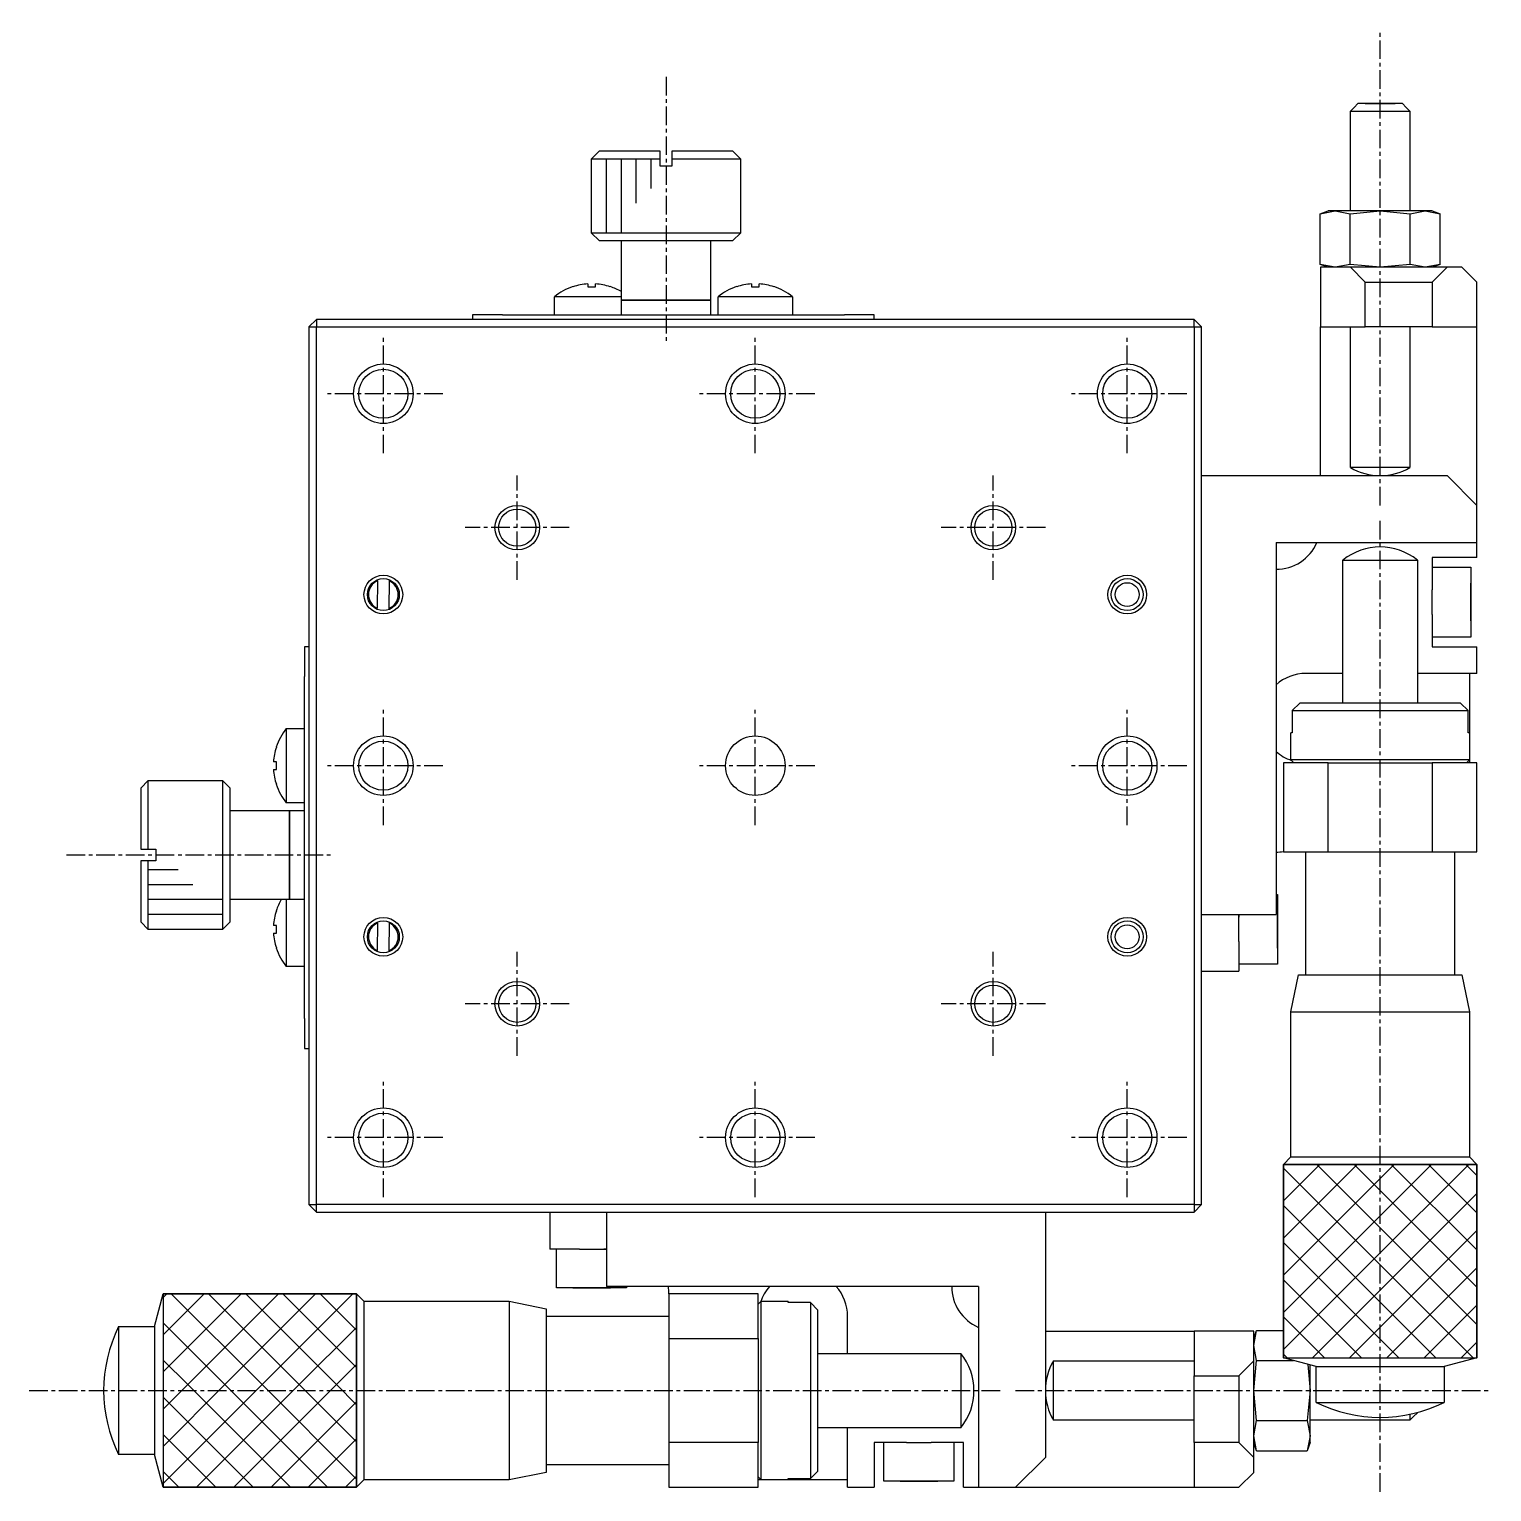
# Model space of a CAD drawing. Extents: x 10 to 383, y 10 to 321.
# Drawn here: x 212.9 to 311.2, y 150 to 248.3 of the extents above; entities that cross this region are included whole.
import ezdxf

# ---------------------------------------------------------------- set-up
doc = ezdxf.new("R2010")
doc.units = 0
doc.linetypes.add('CENTER', pattern=[2, 1.25, -0.25, 0.25, -0.25])
doc.layers.get('0').update_dxf_attribs({"linetype": 'CONTINUOUS'})
doc.layers.add('CENTER', color=1, linetype='CENTER')

msp = doc.modelspace()

# ---------------------------------------------------------------- linework, layer by layer
at = {"color": 7, "linetype": 'CONTINUOUS'}
for p, q in [((301.724, 242.803), (301.974, 243.053)), ((301.724, 242.803), (305.724, 242.803)), ((301.724, 236.103), (301.724, 242.803)), ((301.974, 243.053), (302.224, 243.303)), ((305.224, 243.303), (302.224, 243.303)), ((305.224, 243.303), (302.224, 243.303)), ((303.724, 243.303), (302.724, 243.303)), ((302.724, 243.303), (303.724, 243.303)), ((303.724, 243.303), (304.724, 243.303)), ((304.724, 243.303), (303.724, 243.303)), ((305.224, 243.303), (305.474, 243.053)), ((305.474, 243.053), (305.724, 242.803)), ((305.724, 242.803), (305.724, 236.103)), ((250.724, 239.603), (251.224, 240.103)), ((255.324, 240.103), (251.224, 240.103)), ((255.324, 240.103), (251.224, 240.103)), ((255.324, 239.603), (255.324, 240.103)), ((260.224, 240.103), (256.124, 240.103)), ((260.224, 240.103), (256.124, 240.103)), ((256.124, 240.103), (256.124, 239.603)), ((260.224, 240.103), (260.724, 239.603)), ((250.724, 239.603), (255.324, 239.603)), ((250.724, 234.603), (250.724, 239.603)), ((255.324, 239.103), (255.324, 239.603)), ((256.124, 239.103), (255.324, 239.103)), ((256.124, 239.103), (255.324, 239.103)), ((256.124, 239.603), (260.724, 239.603)), ((256.124, 239.603), (256.124, 239.103)), ((260.724, 239.603), (260.724, 234.603)), ((299.683, 235.906), (300.693, 236.103)), ((299.683, 235.906), (300.224, 236.103)), ((300.693, 236.103), (300.224, 236.103)), ((303.724, 236.103), (300.693, 236.103)), ((300.693, 236.103), (301.704, 235.906)), ((301.704, 235.906), (303.724, 236.103)), ((306.756, 236.103), (303.724, 236.103)), ((303.724, 236.103), (305.745, 235.906)), ((305.745, 235.906), (306.756, 236.103)), ((306.756, 236.103), (307.766, 235.906)), ((307.224, 236.103), (306.756, 236.103)), ((307.224, 236.103), (307.766, 235.906)), ((299.683, 232.5), (299.683, 235.906)), ((301.704, 232.5), (301.704, 235.906)), ((305.745, 232.5), (305.745, 235.906)), ((307.766, 232.5), (307.766, 235.906)), ((260.724, 234.603), (250.724, 234.603)), ((251.224, 234.103), (250.724, 234.603)), ((251.224, 234.103), (260.224, 234.103)), ((252.724, 230.103), (252.724, 234.103)), ((258.724, 234.103), (258.724, 230.103)), ((260.724, 234.603), (260.224, 234.103)), ((300.693, 232.303), (299.683, 232.5)), ((300.224, 232.303), (299.683, 232.5)), ((301.724, 232.303), (299.724, 232.303)), ((299.724, 232.303), (299.724, 228.303)), ((301.704, 232.5), (300.693, 232.303)), ((303.724, 232.303), (301.704, 232.5)), ((302.724, 231.303), (301.724, 232.303)), ((305.724, 232.303), (301.724, 232.303)), ((305.745, 232.5), (303.724, 232.303)), ((308.224, 232.303), (305.724, 232.303)), ((306.756, 232.303), (305.745, 232.5)), ((307.766, 232.5), (306.756, 232.303)), ((307.766, 232.5), (307.224, 232.303)), ((308.224, 232.303), (307.224, 231.303)), ((309.224, 232.303), (308.224, 232.303)), ((310.224, 231.303), (309.224, 232.303)), ((250.464, 231.186), (250.464, 230.994)), ((250.984, 230.994), (250.984, 231.186)), ((261.464, 231.186), (261.464, 230.994)), ((261.984, 230.994), (261.984, 231.186)), ((302.724, 228.303), (302.724, 231.303)), ((302.724, 231.303), (307.224, 231.303)), ((307.224, 231.303), (307.224, 228.303)), ((310.224, 228.303), (310.224, 231.303)), ((252.724, 230.325), (248.224, 230.325)), ((248.224, 229.103), (248.224, 230.325)), ((249.473, 231.002), (249.476, 230.994)), ((249.473, 231.002), (249.476, 230.994)), ((250.464, 230.994), (250.984, 230.994)), ((251.973, 230.994), (251.976, 231.002)), ((251.973, 230.994), (251.976, 231.002)), ((258.724, 230.103), (252.724, 230.103)), ((252.724, 230.103), (258.724, 230.103)), ((252.724, 229.103), (252.724, 230.103)), ((258.724, 230.103), (258.724, 229.103)), ((264.224, 230.325), (259.224, 230.325)), ((259.224, 229.103), (259.224, 230.325)), ((260.473, 231.002), (260.476, 230.994)), ((260.473, 231.002), (260.476, 230.994)), ((261.464, 230.994), (261.984, 230.994)), ((262.973, 230.994), (262.976, 231.002)), ((262.973, 230.994), (262.976, 231.002)), ((264.224, 230.325), (264.224, 229.103)), ((244.724, 229.103), (242.724, 229.103)), ((242.724, 229.103), (242.724, 228.803)), ((244.724, 229.103), (267.724, 229.103)), ((269.724, 229.103), (267.724, 229.103)), ((269.724, 228.803), (269.724, 229.103)), ((231.724, 228.303), (232.224, 228.803)), ((231.724, 228.303), (231.724, 169.303)), ((231.724, 228.303), (232.224, 228.303)), ((291.224, 228.803), (232.224, 228.803)), ((232.224, 228.803), (232.224, 228.303)), ((232.224, 228.303), (291.224, 228.303)), ((232.224, 169.303), (232.224, 228.303)), ((291.224, 228.803), (291.724, 228.303)), ((291.224, 228.303), (291.224, 228.803)), ((291.224, 228.303), (291.224, 169.303)), ((291.224, 228.303), (291.724, 228.303)), ((291.724, 169.303), (291.724, 228.303)), ((299.724, 228.303), (302.724, 228.303)), ((299.724, 218.303), (299.724, 228.303)), ((301.724, 218.839), (301.724, 228.303)), ((307.224, 228.303), (302.724, 228.303)), ((305.724, 228.303), (305.724, 218.839)), ((307.224, 228.303), (310.224, 228.303)), ((310.224, 216.303), (310.224, 228.303)), ((291.724, 218.303), (308.224, 218.303)), ((305.724, 218.839), (301.724, 218.839)), ((305.724, 218.839), (301.724, 218.839)), ((308.224, 218.303), (310.224, 216.303)), ((310.224, 213.803), (310.224, 216.303)), ((296.724, 213.803), (310.224, 213.803)), ((296.724, 213.803), (296.724, 188.803)), ((310.224, 212.803), (310.224, 213.803)), ((301.225, 212.625), (306.224, 212.625)), ((301.225, 203.003), (301.225, 212.625)), ((306.224, 212.625), (306.224, 203.003)), ((307.224, 212.803), (307.224, 210.629)), ((310.224, 212.803), (307.224, 212.803)), ((307.224, 212.153), (309.824, 212.153)), ((309.824, 212.153), (309.824, 209.803)), ((309.824, 212.153), (309.824, 207.453)), ((236.333, 211.223), (236.316, 209.39)), ((236.333, 211.223), (236.334, 211.305)), ((237.115, 209.301), (237.134, 211.297)), ((237.116, 209.383), (237.133, 211.215)), ((237.134, 211.297), (237.133, 211.215)), ((307.224, 209.803), (307.224, 210.629)), ((309.824, 210.438), (309.824, 211.073)), ((309.824, 211.073), (309.824, 210.438)), ((309.824, 209.168), (309.824, 210.438)), ((309.824, 210.438), (309.824, 209.168)), ((236.315, 209.308), (236.316, 209.39)), ((237.116, 209.383), (237.115, 209.3)), ((307.224, 208.976), (307.224, 209.803)), ((309.824, 209.803), (309.824, 207.453)), ((307.224, 208.976), (307.224, 206.803)), ((309.824, 208.532), (309.824, 209.168)), ((309.824, 209.168), (309.824, 208.532)), ((309.824, 207.453), (307.224, 207.453)), ((231.724, 206.803), (231.424, 206.803)), ((231.424, 206.803), (231.424, 204.803)), ((307.224, 206.803), (310.224, 206.803)), ((310.224, 205.003), (310.224, 206.803)), ((231.424, 181.803), (231.424, 204.803)), ((301.225, 205.003), (298.724, 205.003)), ((310.224, 205.003), (306.224, 205.003)), ((309.724, 205.003), (309.724, 201.003)), ((298.316, 203.003), (297.808, 202.503)), ((297.808, 202.503), (309.641, 202.503)), ((297.808, 202.503), (297.808, 201.003)), ((309.133, 203.003), (298.316, 203.003)), ((299.081, 203.003), (298.316, 203.003)), ((309.133, 203.003), (308.368, 203.003)), ((309.641, 202.503), (309.133, 203.003)), ((309.641, 201.003), (309.641, 202.503)), ((230.202, 201.303), (230.202, 196.303)), ((230.202, 201.303), (231.424, 201.303)), ((297.808, 201.003), (297.724, 201.003)), ((297.808, 201.003), (297.724, 201.003)), ((297.724, 199.203), (297.724, 201.003)), ((309.724, 201.003), (309.641, 201.003)), ((309.724, 201.003), (309.641, 201.003)), ((309.724, 201.003), (309.724, 199.203)), ((229.533, 200.051), (229.525, 200.055)), ((229.533, 200.051), (229.525, 200.055)), ((229.533, 199.063), (229.341, 199.063)), ((229.533, 198.543), (229.533, 199.063)), ((297.224, 199.003), (297.224, 193.003)), ((300.224, 199.003), (297.224, 199.003)), ((309.724, 199.203), (297.724, 199.203)), ((297.924, 199.003), (297.724, 199.203)), ((300.224, 193.003), (300.224, 199.003)), ((300.224, 199.003), (307.224, 199.003)), ((307.224, 199.003), (307.224, 193.003)), ((310.224, 199.003), (307.224, 199.003)), ((309.724, 199.203), (309.524, 199.003)), ((309.724, 199.203), (309.724, 199.003)), ((310.224, 193.003), (310.224, 199.003)), ((220.424, 197.303), (220.924, 197.803)), ((220.924, 193.203), (220.924, 197.803)), ((220.924, 197.803), (225.924, 197.803)), ((225.924, 197.803), (225.924, 187.803)), ((225.924, 197.803), (226.424, 197.303)), ((229.341, 198.543), (229.533, 198.543)), ((220.424, 197.303), (220.424, 193.203)), ((220.424, 197.303), (220.424, 193.203)), ((226.424, 188.303), (226.424, 197.303)), ((229.525, 197.551), (229.533, 197.554)), ((229.525, 197.551), (229.533, 197.554)), ((226.424, 195.803), (230.424, 195.803)), ((231.424, 196.303), (230.202, 196.303)), ((230.424, 195.803), (230.424, 189.803)), ((230.424, 189.803), (230.424, 195.803)), ((230.424, 195.803), (231.424, 195.803)), ((220.424, 193.203), (220.924, 193.203)), ((220.924, 193.203), (221.424, 193.203)), ((221.424, 193.203), (221.424, 192.403)), ((221.424, 193.203), (221.424, 192.403)), ((297.224, 193.003), (300.224, 193.003)), ((298.724, 184.753), (298.724, 193.003)), ((300.224, 193.003), (307.224, 193.003)), ((307.224, 193.003), (310.224, 193.003)), ((308.724, 193.003), (308.724, 184.753)), ((220.424, 192.403), (220.424, 188.303)), ((220.424, 192.403), (220.424, 188.303)), ((220.924, 192.403), (220.424, 192.403)), ((220.924, 187.803), (220.924, 192.403)), ((221.424, 192.403), (220.924, 192.403)), ((230.424, 189.803), (226.424, 189.803)), ((230.202, 189.803), (230.202, 185.303)), ((231.424, 189.803), (230.424, 189.803)), ((296.724, 190.153), (296.824, 190.153)), ((296.824, 190.153), (296.824, 187.803)), ((296.824, 190.153), (296.824, 185.453)), ((229.533, 189.051), (229.525, 189.055)), ((229.533, 189.051), (229.525, 189.055)), ((291.724, 188.803), (296.724, 188.803)), ((294.224, 188.629), (294.224, 188.803)), ((294.224, 188.803), (294.224, 188.629)), ((296.824, 188.438), (296.824, 189.073)), ((296.824, 189.073), (296.824, 188.438)), ((220.924, 187.803), (220.424, 188.303)), ((225.924, 187.803), (220.924, 187.803)), ((226.424, 188.303), (225.924, 187.803)), ((229.533, 188.063), (229.341, 188.063)), ((229.533, 187.543), (229.533, 188.063)), ((236.333, 188.223), (236.316, 186.39)), ((236.333, 188.223), (236.334, 188.305)), ((237.115, 186.301), (237.134, 188.297)), ((237.116, 186.383), (237.133, 188.215)), ((237.134, 188.297), (237.133, 188.215)), ((294.224, 187.803), (294.224, 188.629)), ((294.224, 186.976), (294.224, 187.803)), ((296.824, 187.168), (296.824, 188.438)), ((296.824, 188.438), (296.824, 187.168)), ((296.824, 187.803), (296.824, 185.453)), ((229.341, 187.543), (229.533, 187.543)), ((294.224, 186.976), (294.224, 185.003)), ((296.824, 186.532), (296.824, 187.168)), ((296.824, 187.168), (296.824, 186.532)), ((229.525, 186.551), (229.533, 186.554)), ((229.525, 186.551), (229.533, 186.554)), ((236.315, 186.308), (236.316, 186.39)), ((237.116, 186.383), (237.115, 186.3)), ((231.424, 185.303), (230.202, 185.303)), ((291.724, 185.003), (294.224, 185.003)), ((296.824, 185.453), (294.224, 185.453)), ((297.724, 182.253), (298.225, 184.753)), ((298.225, 184.753), (309.224, 184.753)), ((309.224, 184.753), (309.724, 182.253)), ((297.724, 182.253), (309.724, 182.253)), ((297.724, 172.503), (297.724, 182.253)), ((309.724, 182.253), (309.724, 172.503)), ((231.424, 181.803), (231.424, 179.803)), ((231.424, 179.803), (231.724, 179.803)), ((297.224, 172.003), (297.724, 172.503)), ((297.724, 172.503), (309.724, 172.503)), ((309.724, 172.503), (310.224, 172.003)), ((297.224, 172.003), (297.224, 159.003)), ((310.224, 172.003), (297.224, 172.003)), ((310.224, 159.003), (310.224, 172.003)), ((231.724, 169.303), (232.224, 169.303)), ((232.224, 168.803), (231.724, 169.303)), ((291.224, 169.303), (232.224, 169.303)), ((232.224, 168.803), (232.224, 169.303)), ((291.224, 169.303), (291.224, 168.803)), ((291.724, 169.303), (291.224, 168.803)), ((291.224, 169.303), (291.724, 169.303)), ((232.224, 168.803), (291.224, 168.803)), ((247.924, 168.803), (247.924, 166.303)), ((251.724, 168.803), (251.724, 163.803)), ((281.224, 168.803), (281.224, 152.303)), ((249.898, 166.303), (247.924, 166.303)), ((248.374, 163.703), (248.374, 166.303)), ((249.898, 166.303), (250.724, 166.303)), ((250.724, 166.303), (251.551, 166.303)), ((251.551, 166.303), (251.724, 166.303)), ((251.724, 166.303), (251.551, 166.303)), ((221.335, 161.103), (221.924, 163.303)), ((234.924, 163.303), (221.924, 163.303)), ((221.924, 163.303), (221.924, 150.303)), ((234.924, 163.303), (235.424, 162.803)), ((234.924, 150.303), (234.924, 163.303)), ((250.724, 163.703), (248.374, 163.703)), ((253.074, 163.703), (248.374, 163.703)), ((249.454, 163.703), (250.089, 163.703)), ((250.089, 163.703), (249.454, 163.703)), ((250.089, 163.703), (251.36, 163.703)), ((251.36, 163.703), (250.089, 163.703)), ((253.074, 163.703), (250.724, 163.703)), ((251.36, 163.703), (251.995, 163.703)), ((251.995, 163.703), (251.36, 163.703)), ((276.724, 163.803), (251.724, 163.803)), ((253.074, 163.803), (253.074, 163.703)), ((261.924, 163.303), (255.924, 163.303)), ((255.924, 163.303), (255.924, 160.303)), ((261.924, 160.303), (261.924, 163.303)), ((276.724, 163.803), (276.724, 150.303)), ((235.424, 162.803), (235.424, 150.803)), ((235.424, 162.803), (245.174, 162.803)), ((245.174, 162.803), (245.174, 150.803)), ((245.174, 162.803), (247.674, 162.303)), ((247.674, 162.303), (247.674, 151.303)), ((261.924, 162.603), (262.124, 162.803)), ((262.124, 150.803), (262.124, 162.803)), ((262.124, 162.803), (263.924, 162.803)), ((263.924, 162.719), (263.924, 162.803)), ((263.924, 162.719), (263.924, 162.803)), ((265.424, 162.719), (263.924, 162.719)), ((265.424, 162.719), (265.424, 150.887)), ((265.924, 162.211), (265.424, 162.719)), ((265.924, 151.394), (265.924, 162.211)), ((265.924, 161.446), (265.924, 162.211)), ((247.674, 161.803), (255.924, 161.803)), ((267.924, 159.303), (267.924, 161.803)), ((218.924, 161.103), (218.924, 152.503)), ((218.924, 161.103), (221.335, 161.103)), ((221.335, 161.103), (221.335, 152.503)), ((255.924, 160.303), (261.924, 160.303)), ((255.924, 160.303), (255.924, 153.303)), ((261.924, 160.303), (261.924, 153.303)), ((281.224, 160.803), (291.224, 160.803)), ((295.224, 160.803), (291.224, 160.803)), ((291.224, 160.803), (291.224, 157.803)), ((295.224, 159.834), (295.422, 160.844)), ((295.224, 160.303), (295.422, 160.844)), ((295.224, 158.803), (295.224, 160.803)), ((295.422, 160.844), (297.224, 160.844)), ((265.924, 159.303), (275.547, 159.303)), ((275.547, 159.303), (275.547, 154.303)), ((295.422, 158.823), (295.224, 159.834)), ((281.76, 154.803), (281.76, 158.803)), ((281.76, 154.803), (281.76, 158.803)), ((281.76, 158.803), (291.224, 158.803)), ((294.224, 157.803), (295.224, 158.803)), ((295.224, 156.803), (295.422, 158.823)), ((295.224, 154.803), (295.224, 158.803)), ((295.422, 158.823), (297.894, 158.823)), ((299.424, 158.413), (297.224, 159.003)), ((297.224, 159.003), (310.224, 159.003)), ((298.852, 158.566), (299.024, 156.803)), ((299.024, 156.803), (299.024, 158.52)), ((299.424, 158.413), (308.024, 158.413)), ((299.424, 156.003), (299.424, 158.413)), ((310.224, 159.003), (308.024, 158.413)), ((308.024, 158.413), (308.024, 156.003)), ((291.224, 157.803), (294.224, 157.803)), ((291.224, 153.303), (291.224, 157.803)), ((294.224, 157.803), (294.224, 153.303)), ((295.422, 154.782), (295.224, 156.803)), ((299.024, 156.803), (298.827, 154.782)), ((299.024, 153.772), (299.024, 156.803)), ((299.424, 156.003), (308.024, 156.003)), ((306.224, 155.303), (306.224, 155.329)), ((306.224, 155.303), (306.224, 155.329)), ((291.224, 154.803), (281.76, 154.803)), ((295.224, 152.303), (295.224, 154.803)), ((295.224, 153.772), (295.422, 154.782)), ((295.422, 154.782), (298.827, 154.782)), ((298.827, 154.782), (299.024, 153.772)), ((305.724, 154.803), (299.025, 154.803)), ((305.724, 155.21), (305.724, 154.803)), ((305.974, 155.053), (305.724, 154.803)), ((306.224, 155.303), (305.974, 155.053)), ((275.547, 154.303), (265.924, 154.303)), ((267.924, 150.303), (267.924, 154.303)), ((295.422, 152.761), (295.224, 153.772)), ((299.024, 153.772), (298.827, 152.761)), ((299.024, 153.303), (299.024, 153.772)), ((221.335, 152.503), (218.924, 152.503)), ((221.924, 150.303), (221.335, 152.503)), ((261.924, 153.303), (255.924, 153.303)), ((255.924, 153.303), (255.924, 150.303)), ((261.924, 150.303), (261.924, 153.303)), ((269.724, 153.303), (269.724, 150.303)), ((271.898, 153.303), (269.724, 153.303)), ((270.374, 150.703), (270.374, 153.303)), ((271.898, 153.303), (272.724, 153.303)), ((272.724, 153.303), (273.551, 153.303)), ((275.724, 153.303), (273.551, 153.303)), ((275.074, 153.303), (275.074, 150.703)), ((275.724, 150.303), (275.724, 153.303)), ((294.224, 153.303), (291.224, 153.303)), ((291.224, 153.303), (291.224, 150.303)), ((295.224, 152.303), (294.224, 153.303)), ((295.422, 152.761), (295.224, 153.303)), ((295.422, 152.761), (298.827, 152.761)), ((299.024, 153.303), (298.827, 152.761)), ((255.924, 151.803), (247.674, 151.803)), ((265.424, 150.887), (265.924, 151.394)), ((265.924, 151.394), (265.924, 152.159)), ((281.224, 152.303), (279.224, 150.303)), ((295.224, 151.303), (295.224, 152.303)), ((235.424, 150.803), (234.924, 150.303)), ((245.174, 150.803), (235.424, 150.803)), ((247.674, 151.303), (245.174, 150.803)), ((262.124, 150.803), (261.924, 151.003)), ((262.124, 150.803), (261.924, 150.803)), ((263.924, 150.803), (262.124, 150.803)), ((263.924, 150.803), (263.924, 150.887)), ((263.924, 150.803), (263.924, 150.887)), ((263.924, 150.887), (265.424, 150.887)), ((267.924, 150.803), (263.924, 150.803)), ((275.074, 150.703), (270.374, 150.703)), ((272.724, 150.703), (270.374, 150.703)), ((271.454, 150.703), (272.089, 150.703)), ((272.089, 150.703), (271.454, 150.703)), ((272.089, 150.703), (273.36, 150.703)), ((273.36, 150.703), (272.089, 150.703)), ((275.074, 150.703), (272.724, 150.703)), ((273.36, 150.703), (273.995, 150.703)), ((273.995, 150.703), (273.36, 150.703)), ((294.224, 150.303), (295.224, 151.303)), ((221.924, 150.303), (234.924, 150.303)), ((255.924, 150.303), (261.924, 150.303)), ((267.924, 150.303), (269.724, 150.303)), ((275.724, 150.303), (276.724, 150.303)), ((276.724, 150.303), (279.224, 150.303)), ((279.224, 150.303), (291.224, 150.303)), ((291.224, 150.303), (294.224, 150.303))]:
    msp.add_line(p, q, dxfattribs=at)
at = {"color": 3, "linetype": 'CONTINUOUS'}
for p, q in [((251.724, 234.603), (251.724, 239.603)), ((252.724, 234.603), (252.724, 239.603)), ((253.724, 236.603), (253.724, 239.603)), ((254.724, 237.603), (254.724, 239.603)), ((222.924, 191.803), (220.924, 191.803)), ((223.924, 190.803), (220.924, 190.803)), ((225.924, 189.803), (220.924, 189.803)), ((225.924, 188.803), (220.924, 188.803)), ((297.224, 172.003), (310.224, 172.003)), ((297.224, 159.003), (297.224, 172.003)), ((299.674, 172.003), (297.224, 169.553)), ((302.174, 172.003), (297.224, 167.053)), ((297.224, 171.753), (303.324, 165.653)), ((299.475, 172.003), (303.324, 168.153)), ((301.974, 172.003), (303.324, 170.653)), ((304.674, 172.003), (303.324, 170.653)), ((307.174, 172.003), (303.324, 168.153)), ((309.674, 172.003), (303.324, 165.653)), ((304.475, 172.003), (310.224, 166.253)), ((306.975, 172.003), (310.224, 168.753)), ((309.475, 172.003), (310.224, 171.253)), ((310.224, 172.003), (310.224, 159.003)), ((303.324, 170.653), (297.224, 164.553)), ((303.324, 170.653), (310.224, 163.753)), ((297.224, 169.253), (303.324, 163.153)), ((310.224, 170.053), (303.324, 163.153)), ((303.324, 168.153), (297.224, 162.053)), ((303.324, 168.153), (310.224, 161.253)), ((310.224, 167.553), (303.324, 160.653)), ((297.224, 166.753), (303.324, 160.653)), ((303.324, 165.653), (297.224, 159.553)), ((303.324, 165.653), (309.975, 159.003)), ((297.224, 164.253), (302.475, 159.003)), ((310.224, 165.053), (304.174, 159.003)), ((221.924, 163.303), (221.924, 150.303)), ((221.924, 163.303), (234.924, 163.303)), ((227.174, 163.303), (221.924, 158.053)), ((224.674, 163.303), (221.924, 160.553)), ((222.174, 163.303), (221.924, 163.053)), ((228.574, 157.203), (222.474, 163.303)), ((229.674, 163.303), (223.574, 157.203)), ((231.074, 157.203), (224.974, 163.303)), ((232.174, 163.303), (226.074, 157.203)), ((233.574, 157.203), (227.474, 163.303)), ((234.674, 163.303), (228.574, 157.203)), ((234.924, 158.353), (229.974, 163.303)), ((234.924, 160.853), (232.474, 163.303)), ((234.924, 163.303), (234.924, 150.303)), ((303.324, 163.153), (299.174, 159.003)), ((303.324, 163.153), (307.475, 159.003)), ((310.224, 162.553), (306.674, 159.003)), ((226.074, 157.203), (221.924, 161.353)), ((297.224, 161.753), (299.975, 159.003)), ((234.924, 161.053), (231.074, 157.203)), ((303.324, 160.653), (301.674, 159.003)), ((303.324, 160.653), (304.975, 159.003)), ((297.224, 159.253), (297.475, 159.003)), ((310.224, 160.053), (309.174, 159.003)), ((223.574, 157.203), (221.924, 158.853)), ((234.924, 158.553), (233.574, 157.203)), ((297.224, 159.003), (310.224, 159.003)), ((228.574, 157.203), (221.924, 150.553)), ((226.074, 157.203), (221.924, 153.053)), ((223.574, 157.203), (221.924, 155.553)), ((227.974, 150.303), (221.924, 156.353)), ((230.474, 150.303), (223.574, 157.203)), ((231.074, 157.203), (224.174, 150.303)), ((232.974, 150.303), (226.074, 157.203)), ((233.574, 157.203), (226.674, 150.303)), ((234.924, 150.853), (228.574, 157.203)), ((234.924, 153.353), (231.074, 157.203)), ((234.924, 155.853), (233.574, 157.203)), ((234.924, 156.053), (229.174, 150.303)), ((225.474, 150.303), (221.924, 153.853)), ((234.924, 153.553), (231.674, 150.303)), ((222.974, 150.303), (221.924, 151.353)), ((234.924, 151.053), (234.174, 150.303)), ((234.924, 150.303), (221.924, 150.303))]:
    msp.add_line(p, q, dxfattribs=at)
for centre, radius in [((236.724, 223.803), 2), ((261.724, 223.803), 2), ((286.724, 223.803), 2), ((245.724, 214.803), 1.5), ((277.724, 214.803), 1.5), ((236.724, 210.303), 1.3), ((286.724, 210.303), 1.3), ((236.724, 198.803), 2), ((286.724, 198.803), 2), ((236.724, 187.303), 1.3), ((286.724, 187.303), 1.3), ((245.724, 182.803), 1.5), ((277.724, 182.803), 1.5), ((236.724, 173.803), 2), ((261.724, 173.803), 2), ((286.724, 173.803), 2)]:
    msp.add_circle(centre, radius, dxfattribs=at)
at = {"color": 7, "linetype": 'CONTINUOUS'}
for centre, radius in [((236.724, 223.803), 1.65), ((261.724, 223.803), 1.65), ((286.724, 223.803), 1.65), ((245.724, 214.803), 1.25), ((277.724, 214.803), 1.25), ((236.724, 210.303), 1.075), ((286.724, 210.303), 1.075), ((286.724, 210.303), 0.8), ((261.724, 198.803), 2), ((236.724, 198.803), 1.65), ((286.724, 198.803), 1.65), ((236.724, 187.303), 1.075), ((286.724, 187.303), 1.075), ((286.724, 187.303), 0.8), ((245.724, 182.803), 1.25), ((277.724, 182.803), 1.25), ((236.724, 173.803), 1.65), ((261.724, 173.803), 1.65), ((286.724, 173.803), 1.65)]:
    msp.add_circle(centre, radius, dxfattribs=at)
for centre, radius, start, end in [((250.724, 227.203), 3.992, 93.73476, 108.22321), ((250.724, 227.203), 3.992, 71.77679, 86.26524), ((261.724, 227.203), 3.992, 93.73476, 108.22321), ((261.724, 227.203), 3.992, 71.77679, 86.26524), ((250.724, 227.203), 4, 108.23975, 128.68219), ((250.724, 227.203), 4, 60, 71.76025), ((261.724, 227.203), 4, 108.23975, 128.68219), ((261.724, 227.203), 4, 51.31781, 71.76025), ((303.724, 222.303), 4, 240, 270), ((303.724, 222.303), 4, 270, 300), ((296.724, 215.003), 3, 270, 336.42182), ((303.724, 209.503), 4, 51.31783, 128.6822), ((236.724, 210.303), 1, 113.05927, 245.90291), ((236.724, 210.303), 1, 293.05927, 65.90291), ((298.724, 202.003), 3, 90, 131.81031), ((233.324, 198.803), 4, 141.31781, 161.76025), ((233.324, 198.803), 3.992, 161.77679, 176.26524), ((298.724, 202.003), 3, 228.18969, 251.40556), ((233.324, 198.803), 3.992, 183.73476, 198.22321), ((233.324, 198.803), 4, 198.23975, 218.68219), ((297.224, 190.003), 3, 90, 99.59407), ((233.324, 187.803), 4, 150, 161.76025), ((233.324, 187.803), 3.992, 161.77679, 176.26524), ((236.724, 187.303), 1, 113.05927, 245.90291), ((236.724, 187.303), 1, 293.05927, 65.90291), ((233.324, 187.803), 3.992, 183.73476, 198.22321), ((233.324, 187.803), 4, 198.23975, 218.68219), ((252.924, 163.303), 3, 0, 9.59407), ((264.924, 161.803), 3, 138.18969, 161.40556), ((264.924, 161.803), 3, 0, 41.81031), ((277.924, 163.803), 3, 180, 246.42182), ((227.669, 156.803), 9.745, 153.8162, 206.18378), ((272.424, 156.803), 4, 321.31783, 38.6822), ((285.224, 156.803), 4, 150, 180), ((285.224, 156.803), 4, 180, 210), ((303.724, 164.748), 9.745, 243.8162, 296.18378)]:
    msp.add_arc(centre, radius, start, end, dxfattribs=at)
at = {"layer": 'CENTER', "color": 1, "linetype": 'CENTER'}
for p, q in [((303.724, 216.303), (303.724, 248.303)), ((255.724, 245.103), (255.724, 227.103)), ((236.724, 219.803), (236.724, 227.803)), ((261.724, 219.803), (261.724, 227.803)), ((286.724, 219.803), (286.724, 227.803)), ((240.724, 223.803), (232.724, 223.803)), ((265.724, 223.803), (257.724, 223.803)), ((290.724, 223.803), (282.724, 223.803)), ((245.724, 211.303), (245.724, 218.303)), ((277.724, 211.303), (277.724, 218.303)), ((303.724, 150.003), (303.724, 215.503)), ((249.224, 214.803), (242.224, 214.803)), ((281.224, 214.803), (274.224, 214.803)), ((236.724, 194.803), (236.724, 202.803)), ((261.724, 194.803), (261.724, 202.803)), ((286.724, 194.803), (286.724, 202.803)), ((240.724, 198.803), (232.724, 198.803)), ((265.724, 198.803), (257.724, 198.803)), ((290.724, 198.803), (282.724, 198.803)), ((215.424, 192.803), (233.424, 192.803)), ((245.724, 179.303), (245.724, 186.303)), ((277.724, 179.303), (277.724, 186.303)), ((249.224, 182.803), (242.224, 182.803)), ((281.224, 182.803), (274.224, 182.803)), ((236.724, 169.803), (236.724, 177.803)), ((261.724, 169.803), (261.724, 177.803)), ((286.724, 169.803), (286.724, 177.803)), ((240.724, 173.803), (232.724, 173.803)), ((265.724, 173.803), (257.724, 173.803)), ((290.724, 173.803), (282.724, 173.803)), ((212.924, 156.803), (278.424, 156.803)), ((279.224, 156.803), (311.224, 156.803))]:
    msp.add_line(p, q, dxfattribs=at)

doc.saveas('drawing.dxf')
